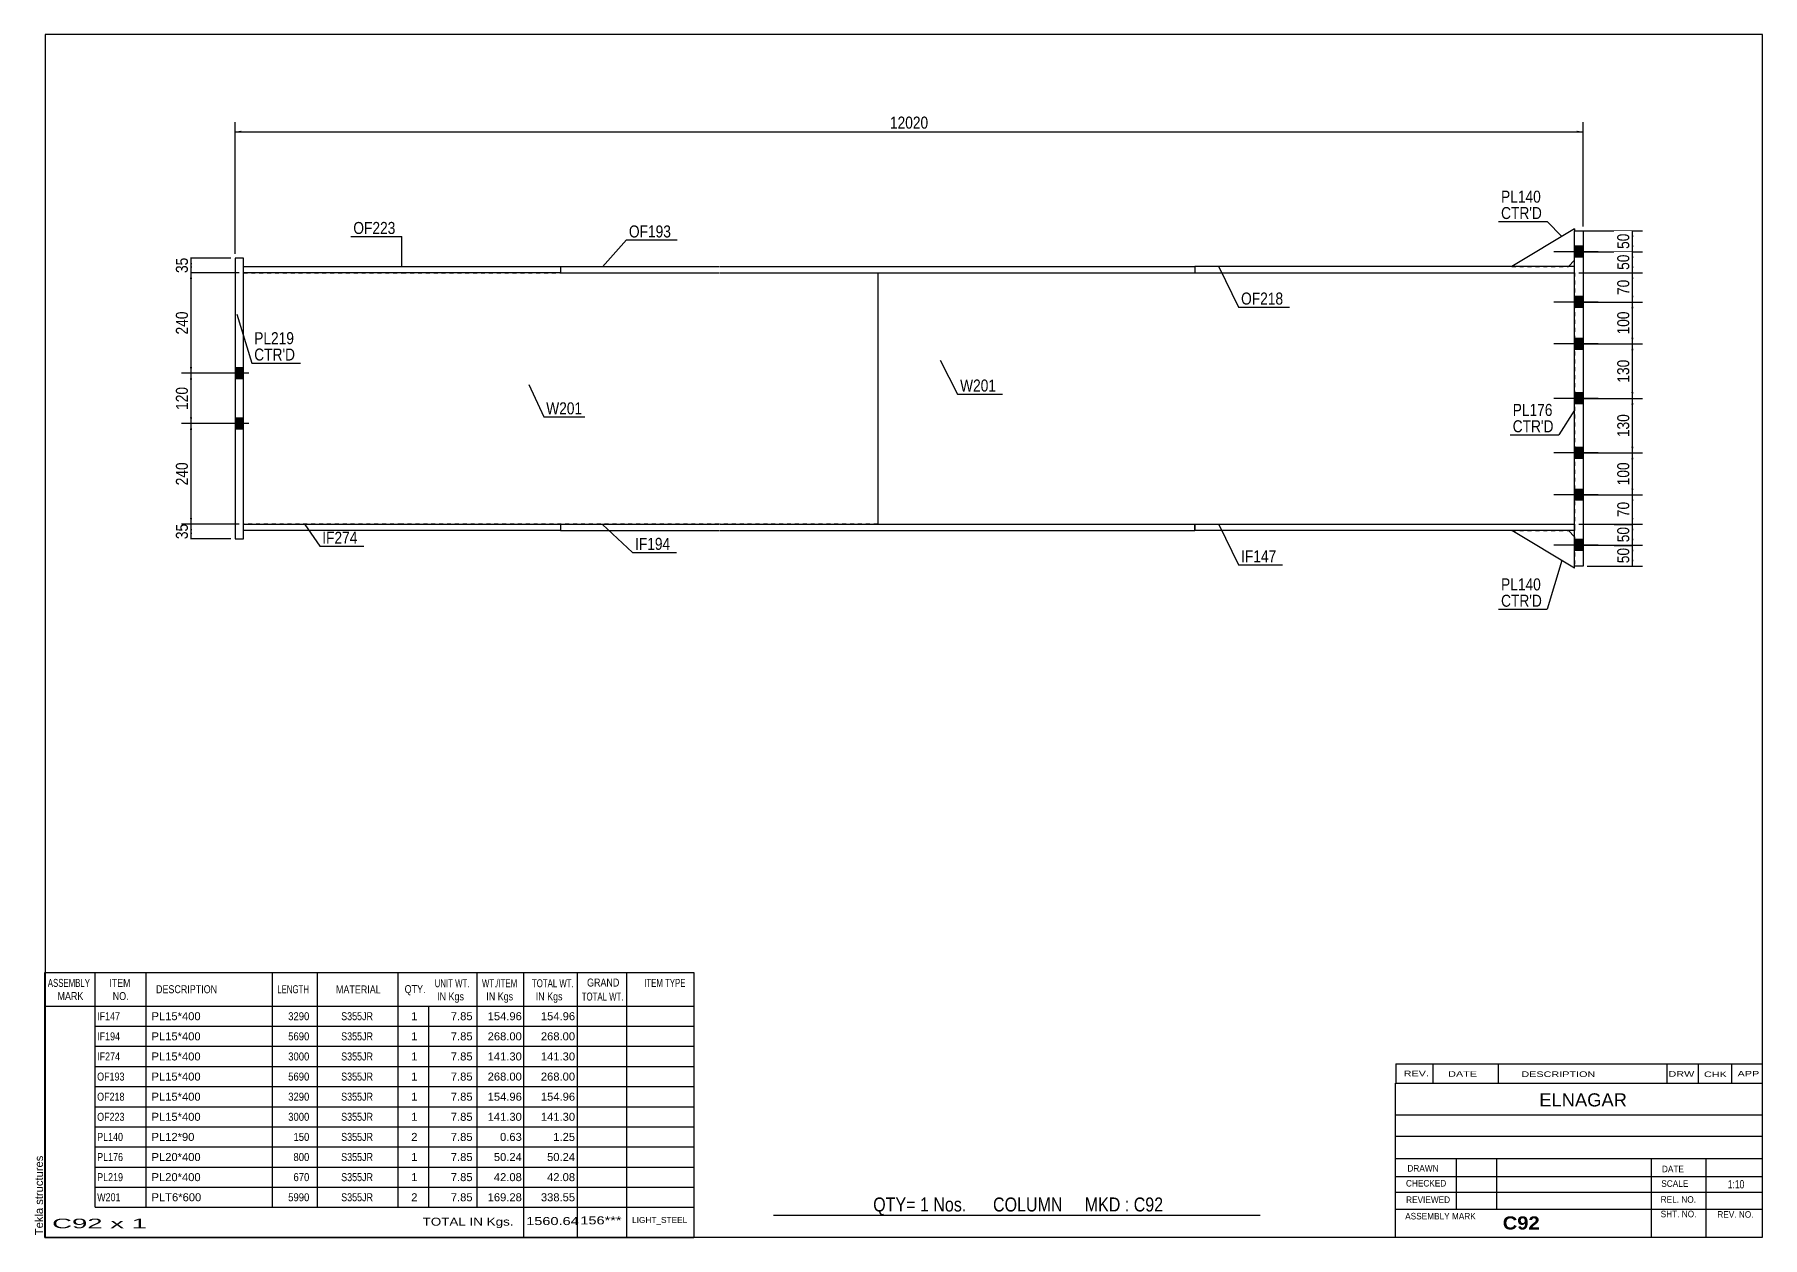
# Model space of a CAD drawing. Header units: millimetres. Extents: x -346 to 67, y -165 to 122.
import ezdxf

# ---------------------------------------------------------------- set-up
doc = ezdxf.new("R2010")
doc.units = ezdxf.units.MM
doc.linetypes.add('DXK_LINE_DOT1', pattern=[1.8814, 0.9407, -0.9407])
doc.styles.add('Arial', font='ARIAL.TTF', dxfattribs={"height": 0.2})
doc.styles.add('Arial Bold', font='ARIALBD.TTF', dxfattribs={"height": 0.2})
doc.styles.add('Arial Narrow', font='ARIALN.TTF', dxfattribs={"height": 0.2})

# ---------------------------------------------------------------- blocks, each defined once
blk = doc.blocks.new('Unknown-623360634-1210')
at = {"color": 5, "linetype": 'Continuous'}
for p, q in [((66.63, 121.82), (-343.37, 121.82)), ((-343.37, 121.82), (-343.37, -165.18)), ((66.63, -165.18), (66.63, 121.82)), ((-343.37, -165.18), (66.63, -165.18))]:
    blk.add_line(p, q, dxfattribs=at)
at = {"color": 174, "linetype": 'Continuous', "style": 'Arial'}
blk.add_text('Tekla structures', height=1.9102, rotation=90, dxfattribs=at).set_placement((-343.87, -164.68))
blk = doc.blocks.new('Bolt-623360634-1424 - 1363')
at = {"linetype": 'Continuous'}
for points in [[(-298, 42.3), (-298, 39.7), (-296, 39.7), (-296, 42.3)], [(-298, 42.3), (-298, 39.7), (-296, 39.7), (-296, 42.3)], [(-298, 30.3), (-298, 27.7), (-296, 27.7), (-296, 30.3)], [(-298, 30.3), (-298, 27.7), (-296, 27.7), (-296, 30.3)]]:
    blk.add_hatch(color=3, dxfattribs=at).paths.add_polyline_path(points)
at = {"color": 3, "linetype": 'Continuous'}
for p, q in [((-296, 42.3), (-298, 42.3)), ((-296, 42.3), (-298, 42.3)), ((-294.7, 41), (-298, 41)), ((-294.7, 41), (-298, 41)), ((-296, 39.7), (-298, 39.7)), ((-296, 39.7), (-298, 39.7)), ((-296, 30.3), (-298, 30.3)), ((-296, 30.3), (-298, 30.3)), ((-294.7, 29), (-298, 29)), ((-294.7, 29), (-298, 29)), ((-296, 27.7), (-298, 27.7)), ((-296, 27.7), (-298, 27.7))]:
    blk.add_line(p, q, dxfattribs=at)
blk = doc.blocks.new('Part-623360634-1624 - 1363')
at = {"color": 2, "linetype": 'Continuous'}
for p, q in [((-68.9, 3.5), (-68.9, 5)), ((-68.9, 5), (-31.1, 5)), ((-31, 5), (21.8, 5)), ((21.8, 5), (21.8, 3.5)), ((-31.1, 3.5), (-68.9, 3.5)), ((21.8, 3.5), (-31, 3.5))]:
    blk.add_line(p, q, dxfattribs=at)
blk = doc.blocks.new('Part-623360634-1417 - 1363')
at = {"color": 2, "linetype": 'Continuous'}
for p, q in [((-296, 68.5), (-298, 68.5)), ((-298, 68.5), (-298, 1.5)), ((-296, 1.5), (-296, 68.5)), ((-298, 1.5), (-296, 1.5))]:
    blk.add_line(p, q, dxfattribs=at)
blk = doc.blocks.new('Part-623360634-1422 - 1363')
at = {"color": 7, "linetype": 'DXK_LINE_DOT1'}
for p, q in [((-296, 65), (-258.2, 65)), ((-296, 5), (-296, 65)), ((-258.1, 65), (-182.5, 65)), ((-182.4, 65), (-144.6, 65)), ((-258.2, 5), (-296, 5)), ((-182.5, 5), (-258.1, 5)), ((-144.6, 5), (-182.4, 5))]:
    blk.add_line(p, q, dxfattribs=at)
at = {"color": 2, "linetype": 'Continuous'}
blk.add_line((-144.6, 65), (-144.6, 5), dxfattribs=at)
blk = doc.blocks.new('Part-623360634-1487 - 1363')
at = {"color": 2, "linetype": 'Continuous'}
for p, q in [((21.8, 75), (23.8, 75)), ((21.8, -5), (21.8, 75)), ((23.8, 75), (23.8, -5)), ((23.8, -5), (21.8, -5))]:
    blk.add_line(p, q, dxfattribs=at)
blk = doc.blocks.new('Bolt-623360634-1423 - 1363')
at = {"linetype": 'Continuous'}
for points in [[(21.8, 71.3), (21.8, 68.7), (23.8, 68.7), (23.8, 71.3)], [(21.8, 71.3), (21.8, 68.7), (23.8, 68.7), (23.8, 71.3)], [(21.8, 59.3), (21.8, 56.7), (23.8, 56.7), (23.8, 59.3)], [(21.8, 59.3), (21.8, 56.7), (23.8, 56.7), (23.8, 59.3)], [(21.8, 49.3), (21.8, 46.7), (23.8, 46.7), (23.8, 49.3)], [(21.8, 49.3), (21.8, 46.7), (23.8, 46.7), (23.8, 49.3)], [(21.8, 36.3), (21.8, 33.7), (23.8, 33.7), (23.8, 36.3)], [(21.8, 36.3), (21.8, 33.7), (23.8, 33.7), (23.8, 36.3)], [(21.8, 23.3), (21.8, 20.7), (23.8, 20.7), (23.8, 23.3)], [(21.8, 23.3), (21.8, 20.7), (23.8, 20.7), (23.8, 23.3)], [(21.8, 13.3), (21.8, 10.7), (23.8, 10.7), (23.8, 13.3)], [(21.8, 13.3), (21.8, 10.7), (23.8, 10.7), (23.8, 13.3)], [(21.8, 1.3), (21.8, -1.3), (23.8, -1.3), (23.8, 1.3)], [(21.8, 1.3), (21.8, -1.3), (23.8, -1.3), (23.8, 1.3)]]:
    blk.add_hatch(color=3, dxfattribs=at).paths.add_polyline_path(points)
at = {"color": 3, "linetype": 'Continuous'}
for p, q in [((23.8, 71.3), (21.8, 71.3)), ((23.8, 71.3), (21.8, 71.3)), ((27.39, 70), (16.8, 70)), ((27.39, 70), (16.8, 70)), ((23.8, 68.7), (21.8, 68.7)), ((23.8, 68.7), (21.8, 68.7)), ((27.39, 58), (16.8, 58)), ((27.39, 58), (16.8, 58)), ((23.8, 59.3), (21.8, 59.3)), ((23.8, 59.3), (21.8, 59.3)), ((23.8, 56.7), (21.8, 56.7)), ((23.8, 56.7), (21.8, 56.7)), ((27.39, 48), (16.8, 48)), ((27.39, 48), (16.8, 48)), ((23.8, 49.3), (21.8, 49.3)), ((23.8, 49.3), (21.8, 49.3)), ((23.8, 46.7), (21.8, 46.7)), ((23.8, 46.7), (21.8, 46.7)), ((27.39, 35), (16.8, 35)), ((27.39, 35), (16.8, 35)), ((23.8, 36.3), (21.8, 36.3)), ((23.8, 36.3), (21.8, 36.3)), ((23.8, 33.7), (21.8, 33.7)), ((23.8, 33.7), (21.8, 33.7)), ((27.39, 22), (16.8, 22)), ((27.39, 22), (16.8, 22)), ((23.8, 23.3), (21.8, 23.3)), ((23.8, 23.3), (21.8, 23.3)), ((23.8, 20.7), (21.8, 20.7)), ((23.8, 20.7), (21.8, 20.7)), ((23.8, 13.3), (21.8, 13.3)), ((23.8, 13.3), (21.8, 13.3)), ((27.39, 12), (16.8, 12)), ((27.39, 12), (16.8, 12)), ((23.8, 10.7), (21.8, 10.7)), ((23.8, 10.7), (21.8, 10.7)), ((23.8, 1.3), (21.8, 1.3)), ((23.8, 1.3), (21.8, 1.3)), ((27.39, 0), (16.8, 0)), ((27.39, 0), (16.8, 0)), ((23.8, -1.3), (21.8, -1.3)), ((23.8, -1.3), (21.8, -1.3))]:
    blk.add_line(p, q, dxfattribs=at)
blk = doc.blocks.new('Part-623360634-1453 - 1363')
at = {"color": 2, "linetype": 'Continuous'}
for p, q in [((21.8, -5.5), (6.8, 3.5)), ((20.3, 3.5), (21.8, 2)), ((21.8, -5.5), (21.8, -5))]:
    blk.add_line(p, q, dxfattribs=at)
at = {"color": 7, "linetype": 'DXK_LINE_DOT1'}
for p, q in [((6.8, 3.5), (20.3, 3.5)), ((21.8, 2), (21.8, -5))]:
    blk.add_line(p, q, dxfattribs=at)
blk = doc.blocks.new('Part-623360634-1458 - 1363')
at = {"color": 2, "linetype": 'Continuous'}
for p, q in [((21.8, 75.5), (6.8, 66.5)), ((21.8, 75.5), (21.8, 75)), ((20.3, 66.5), (21.8, 68))]:
    blk.add_line(p, q, dxfattribs=at)
at = {"color": 7, "linetype": 'DXK_LINE_DOT1'}
for p, q in [((21.8, 68), (21.8, 75)), ((6.8, 66.5), (20.3, 66.5))]:
    blk.add_line(p, q, dxfattribs=at)
blk = doc.blocks.new('Part-623360634-1509 - 1363')
at = {"color": 2, "linetype": 'Continuous'}
for p, q in [((-220.3, 5), (-220.3, 3.5)), ((-220.3, 5), (-182.5, 5)), ((-182.4, 5), (-106.8, 5)), ((-106.7, 5), (-68.9, 5)), ((-68.9, 5), (-68.9, 3.5)), ((-220.3, 3.5), (-182.5, 3.5)), ((-182.4, 3.5), (-106.8, 3.5)), ((-106.7, 3.5), (-68.9, 3.5))]:
    blk.add_line(p, q, dxfattribs=at)
blk = doc.blocks.new('Part-623360634-1531 - 1363')
at = {"color": 2, "linetype": 'Continuous'}
for p, q in [((-220.3, 66.5), (-220.3, 65)), ((-220.3, 66.5), (-182.5, 66.5)), ((-182.4, 66.5), (-106.8, 66.5)), ((-106.7, 66.5), (-68.9, 66.5)), ((-68.9, 66.5), (-68.9, 65)), ((-220.3, 65), (-182.5, 65)), ((-182.4, 65), (-106.8, 65)), ((-106.7, 65), (-68.9, 65))]:
    blk.add_line(p, q, dxfattribs=at)
blk = doc.blocks.new('Part-623360634-1553 - 1363')
at = {"color": 2, "linetype": 'Continuous'}
for p, q in [((-296, 65), (-296, 66.5)), ((-296, 66.5), (-258.2, 66.5)), ((-258.1, 66.5), (-220.3, 66.5)), ((-220.3, 66.5), (-220.3, 65)), ((-258.2, 65), (-296, 65)), ((-220.3, 65), (-258.1, 65))]:
    blk.add_line(p, q, dxfattribs=at)
blk = doc.blocks.new('Part-623360634-1575 - 1363')
at = {"color": 2, "linetype": 'Continuous'}
for p, q in [((-68.9, 66.5), (-68.9, 65)), ((-31.1, 66.5), (-68.9, 66.5)), ((21.8, 66.5), (-31, 66.5)), ((21.8, 65), (21.8, 66.5)), ((-68.9, 65), (-31.1, 65)), ((-31, 65), (21.8, 65))]:
    blk.add_line(p, q, dxfattribs=at)
blk = doc.blocks.new('Part-623360634-1580 - 1363')
at = {"color": 2, "linetype": 'Continuous'}
blk.add_line((-144.6, 65), (-144.6, 5), dxfattribs=at)
at = {"color": 7, "linetype": 'DXK_LINE_DOT1'}
for p, q in [((-144.6, 65), (-106.8, 65)), ((-106.7, 65), (-31.1, 65)), ((-31, 65), (21.8, 65)), ((21.8, 65), (21.8, 5)), ((-144.6, 5), (-106.8, 5)), ((-106.7, 5), (-31.1, 5)), ((-31, 5), (21.8, 5))]:
    blk.add_line(p, q, dxfattribs=at)
blk = doc.blocks.new('Part-623360634-1602 - 1363')
at = {"color": 2, "linetype": 'Continuous'}
for p, q in [((-296, 3.5), (-296, 5)), ((-296, 5), (-258.2, 5)), ((-258.1, 5), (-220.3, 5)), ((-220.3, 5), (-220.3, 3.5)), ((-258.2, 3.5), (-296, 3.5)), ((-220.3, 3.5), (-258.1, 3.5))]:
    blk.add_line(p, q, dxfattribs=at)
blk = doc.blocks.new('StraightDimension-623360634-1843 - 1363')
at = {"linetype": 'Continuous'}
for points in [[(-308.78, 63.5), (-308.53, 65), (-308.28, 63.5)], [(-308.28, 42.5), (-308.53, 41), (-308.78, 42.5)]]:
    blk.add_hatch(color=7, dxfattribs=at).paths.add_polyline_path(points)
at = {"color": 7, "linetype": 'Continuous'}
for p, q in [((-297, 65), (-310.78, 65)), ((-308.53, 41), (-308.53, 65)), ((-297, 41), (-310.78, 41))]:
    blk.add_line(p, q, dxfattribs=at)
at = {"color": 0}
blk.add_wipeout([(-308.68, 56.34), (-312.88, 56.34), (-312.88, 49.66), (-308.68, 49.66)], dxfattribs=at)
at = {"color": 3, "style": 'Arial Narrow'}
blk.add_text('240', height=2.863, rotation=90.0002, dxfattribs=at).set_placement((-309.28, 50.26))
blk = doc.blocks.new('StraightDimension-623360634-1860 - 1363')
at = {"linetype": 'Continuous'}
for points in [[(-308.78, 39.5), (-308.53, 41), (-308.28, 39.5)], [(-308.28, 30.5), (-308.53, 29), (-308.78, 30.5)]]:
    blk.add_hatch(color=7, dxfattribs=at).paths.add_polyline_path(points)
at = {"color": 7, "linetype": 'Continuous'}
for p, q in [((-297, 41), (-310.78, 41)), ((-308.53, 29), (-308.53, 41)), ((-297, 29), (-310.78, 29))]:
    blk.add_line(p, q, dxfattribs=at)
at = {"color": 0}
blk.add_wipeout([(-308.68, 38.34), (-312.88, 38.34), (-312.88, 31.66), (-308.68, 31.66)], dxfattribs=at)
at = {"color": 3, "style": 'Arial Narrow'}
blk.add_text('120', height=2.863, rotation=90.0002, dxfattribs=at).set_placement((-309.28, 32.26))
blk = doc.blocks.new('StraightDimension-623360634-1699 - 1363')
at = {"linetype": 'Continuous'}
for points in [[(35.33, 73.5), (35.58, 75), (35.83, 73.5)], [(35.83, 71.5), (35.58, 70), (35.33, 71.5)]]:
    blk.add_hatch(color=7, dxfattribs=at).paths.add_polyline_path(points)
at = {"color": 7, "linetype": 'Continuous'}
for p, q in [((23.8, 75), (37.98, 75)), ((35.58, 70), (35.58, 75)), ((22.8, 70), (37.98, 70))]:
    blk.add_line(p, q, dxfattribs=at)
at = {"color": 0}
blk.add_wipeout([(35.43, 74.93), (31.23, 74.93), (31.23, 70.07), (35.43, 70.07)], dxfattribs=at)
at = {"color": 3, "style": 'Arial Narrow'}
blk.add_text('50', height=2.863, rotation=90.0002, dxfattribs=at).set_placement((34.83, 70.67))
blk = doc.blocks.new('StraightDimension-623360634-1750 - 1363')
at = {"linetype": 'Continuous'}
for points in [[(35.33, 46.5), (35.58, 48), (35.83, 46.5)], [(35.83, 36.5), (35.58, 35), (35.33, 36.5)]]:
    blk.add_hatch(color=7, dxfattribs=at).paths.add_polyline_path(points)
at = {"color": 7, "linetype": 'Continuous'}
for p, q in [((22.8, 48), (37.98, 48)), ((35.58, 35), (35.58, 48)), ((22.8, 35), (37.98, 35))]:
    blk.add_line(p, q, dxfattribs=at)
at = {"color": 0}
blk.add_wipeout([(35.43, 44.84), (31.23, 44.84), (31.23, 38.16), (35.43, 38.16)], dxfattribs=at)
at = {"color": 3, "style": 'Arial Narrow'}
blk.add_text('130', height=2.863, rotation=90.0002, dxfattribs=at).set_placement((34.83, 38.76))
blk = doc.blocks.new('StraightDimension-623360634-1741 - 1363')
at = {"linetype": 'Continuous'}
for points in [[(35.33, 56.5), (35.58, 58), (35.83, 56.5)], [(35.83, 49.5), (35.58, 48), (35.33, 49.5)]]:
    blk.add_hatch(color=7, dxfattribs=at).paths.add_polyline_path(points)
at = {"color": 7, "linetype": 'Continuous'}
for p, q in [((22.8, 58), (37.98, 58)), ((35.58, 48), (35.58, 58)), ((22.8, 48), (37.98, 48))]:
    blk.add_line(p, q, dxfattribs=at)
at = {"color": 0}
blk.add_wipeout([(35.43, 56.34), (31.23, 56.34), (31.23, 49.66), (35.43, 49.66)], dxfattribs=at)
at = {"color": 3, "style": 'Arial Narrow'}
blk.add_text('100', height=2.863, rotation=90.0002, dxfattribs=at).set_placement((34.83, 50.26))
blk = doc.blocks.new('StraightDimension-623360634-1816 - 1363')
at = {"linetype": 'Continuous'}
for points in [[(35.33, -1.5), (35.58, 0), (35.83, -1.5)], [(35.83, -3.5), (35.58, -5), (35.33, -3.5)]]:
    blk.add_hatch(color=7, dxfattribs=at).paths.add_polyline_path(points)
at = {"color": 7, "linetype": 'Continuous'}
for p, q in [((22.8, 0), (37.98, 0)), ((35.58, -5), (35.58, 0)), ((24.8, -5), (37.98, -5))]:
    blk.add_line(p, q, dxfattribs=at)
at = {"color": 0}
blk.add_wipeout([(35.43, -0.07), (31.23, -0.07), (31.23, -4.93), (35.43, -4.93)], dxfattribs=at)
at = {"color": 3, "style": 'Arial Narrow'}
blk.add_text('50', height=2.863, rotation=90.0002, dxfattribs=at).set_placement((34.83, -4.33))
blk = doc.blocks.new('StraightDimension-623360634-1899 - 1363')
at = {"linetype": 'Continuous'}
for points in [[(-308.78, 3.5), (-308.53, 5), (-308.28, 3.5)], [(-308.28, 3), (-308.53, 1.5), (-308.78, 3)]]:
    blk.add_hatch(color=7, dxfattribs=at).paths.add_polyline_path(points)
at = {"color": 7, "linetype": 'Continuous'}
for p, q in [((-297, 5), (-310.78, 5)), ((-308.53, 1.5), (-308.53, 5)), ((-299, 1.5), (-310.78, 1.5))]:
    blk.add_line(p, q, dxfattribs=at)
at = {"color": 0}
blk.add_wipeout([(-308.68, 5.68), (-312.88, 5.68), (-312.88, 0.82), (-308.68, 0.82)], dxfattribs=at)
at = {"color": 3, "style": 'Arial Narrow'}
blk.add_text('35', height=2.863, rotation=90.0002, dxfattribs=at).set_placement((-309.28, 1.42))
blk = doc.blocks.new('StraightDimension-623360634-1801 - 1363')
at = {"linetype": 'Continuous'}
for points in [[(35.33, 3.5), (35.58, 5), (35.83, 3.5)], [(35.83, 1.5), (35.58, 0), (35.33, 1.5)]]:
    blk.add_hatch(color=7, dxfattribs=at).paths.add_polyline_path(points)
at = {"color": 7, "linetype": 'Continuous'}
for p, q in [((22.8, 5), (37.98, 5)), ((35.58, 0), (35.58, 5)), ((22.8, 0), (37.98, 0))]:
    blk.add_line(p, q, dxfattribs=at)
at = {"color": 0}
blk.add_wipeout([(35.43, 4.93), (31.23, 4.93), (31.23, 0.07), (35.43, 0.07)], dxfattribs=at)
at = {"color": 3, "style": 'Arial Narrow'}
blk.add_text('50', height=2.863, rotation=90.0002, dxfattribs=at).set_placement((34.83, 0.67))
blk = doc.blocks.new('StraightDimension-623360634-1769 - 1363')
at = {"linetype": 'Continuous'}
for points in [[(35.33, 33.5), (35.58, 35), (35.83, 33.5)], [(35.83, 23.5), (35.58, 22), (35.33, 23.5)]]:
    blk.add_hatch(color=7, dxfattribs=at).paths.add_polyline_path(points)
at = {"color": 7, "linetype": 'Continuous'}
for p, q in [((22.8, 35), (37.98, 35)), ((35.58, 22), (35.58, 35)), ((22.8, 22), (37.98, 22))]:
    blk.add_line(p, q, dxfattribs=at)
at = {"color": 0}
blk.add_wipeout([(35.43, 31.84), (31.23, 31.84), (31.23, 25.16), (35.43, 25.16)], dxfattribs=at)
at = {"color": 3, "style": 'Arial Narrow'}
blk.add_text('130', height=2.863, rotation=90.0002, dxfattribs=at).set_placement((34.83, 25.76))
blk = doc.blocks.new('StraightDimension-623360634-1687 - 1363')
at = {"linetype": 'Continuous'}
for points in [[(-296.5, 98.38), (-298, 98.63), (-296.5, 98.88)], [(22.3, 98.88), (23.8, 98.63), (22.3, 98.38)]]:
    blk.add_hatch(color=7, dxfattribs=at).paths.add_polyline_path(points)
at = {"color": 7, "linetype": 'Continuous'}
for p, q in [((-298, 69.5), (-298, 100.88)), ((23.8, 76), (23.8, 100.88)), ((-298, 98.63), (23.8, 98.63))]:
    blk.add_line(p, q, dxfattribs=at)
at = {"color": 0}
blk.add_wipeout([(-131.93, 98.78), (-131.93, 102.98), (-142.27, 102.98), (-142.27, 98.78)], dxfattribs=at)
at = {"color": 3, "style": 'Arial Narrow'}
blk.add_text('12020', height=2.863, dxfattribs=at).set_placement((-141.67, 99.38))
blk = doc.blocks.new('StraightDimension-623360634-1717 - 1363')
at = {"linetype": 'Continuous'}
for points in [[(35.33, 68.5), (35.58, 70), (35.83, 68.5)], [(35.83, 66.5), (35.58, 65), (35.33, 66.5)]]:
    blk.add_hatch(color=7, dxfattribs=at).paths.add_polyline_path(points)
at = {"color": 7, "linetype": 'Continuous'}
for p, q in [((22.8, 70), (37.98, 70)), ((35.58, 65), (35.58, 70)), ((22.8, 65), (37.98, 65))]:
    blk.add_line(p, q, dxfattribs=at)
at = {"color": 0}
blk.add_wipeout([(35.43, 69.93), (31.23, 69.93), (31.23, 65.07), (35.43, 65.07)], dxfattribs=at)
at = {"color": 3, "style": 'Arial Narrow'}
blk.add_text('50', height=2.863, rotation=90.0002, dxfattribs=at).set_placement((34.83, 65.67))
blk = doc.blocks.new('StraightDimension-623360634-1733 - 1363')
at = {"linetype": 'Continuous'}
for points in [[(35.33, 63.5), (35.58, 65), (35.83, 63.5)], [(35.83, 59.5), (35.58, 58), (35.33, 59.5)]]:
    blk.add_hatch(color=7, dxfattribs=at).paths.add_polyline_path(points)
at = {"color": 7, "linetype": 'Continuous'}
for p, q in [((22.8, 65), (37.98, 65)), ((35.58, 58), (35.58, 65)), ((22.8, 58), (37.98, 58))]:
    blk.add_line(p, q, dxfattribs=at)
at = {"color": 0}
blk.add_wipeout([(35.43, 63.93), (31.23, 63.93), (31.23, 59.07), (35.43, 59.07)], dxfattribs=at)
at = {"color": 3, "style": 'Arial Narrow'}
blk.add_text('70', height=2.863, rotation=90.0002, dxfattribs=at).set_placement((34.83, 59.67))
blk = doc.blocks.new('StraightDimension-623360634-1786 - 1363')
at = {"linetype": 'Continuous'}
for points in [[(35.33, 20.5), (35.58, 22), (35.83, 20.5)], [(35.83, 13.5), (35.58, 12), (35.33, 13.5)]]:
    blk.add_hatch(color=7, dxfattribs=at).paths.add_polyline_path(points)
at = {"color": 7, "linetype": 'Continuous'}
for p, q in [((22.8, 22), (37.98, 22)), ((35.58, 12), (35.58, 22)), ((22.8, 12), (37.98, 12))]:
    blk.add_line(p, q, dxfattribs=at)
at = {"color": 0}
blk.add_wipeout([(35.43, 20.34), (31.23, 20.34), (31.23, 13.66), (35.43, 13.66)], dxfattribs=at)
at = {"color": 3, "style": 'Arial Narrow'}
blk.add_text('100', height=2.863, rotation=90.0002, dxfattribs=at).set_placement((34.83, 14.26))
blk = doc.blocks.new('StraightDimension-623360634-1795 - 1363')
at = {"linetype": 'Continuous'}
for points in [[(35.33, 10.5), (35.58, 12), (35.83, 10.5)], [(35.83, 6.5), (35.58, 5), (35.33, 6.5)]]:
    blk.add_hatch(color=7, dxfattribs=at).paths.add_polyline_path(points)
at = {"color": 7, "linetype": 'Continuous'}
for p, q in [((22.8, 12), (37.98, 12)), ((35.58, 5), (35.58, 12)), ((22.8, 5), (37.98, 5))]:
    blk.add_line(p, q, dxfattribs=at)
at = {"color": 0}
blk.add_wipeout([(35.43, 10.93), (31.23, 10.93), (31.23, 6.07), (35.43, 6.07)], dxfattribs=at)
at = {"color": 3, "style": 'Arial Narrow'}
blk.add_text('70', height=2.863, rotation=90.0002, dxfattribs=at).set_placement((34.83, 6.67))
blk = doc.blocks.new('StraightDimension-623360634-1834 - 1363')
at = {"linetype": 'Continuous'}
for points in [[(-308.78, 67), (-308.53, 68.5), (-308.28, 67)], [(-308.28, 66.5), (-308.53, 65), (-308.78, 66.5)]]:
    blk.add_hatch(color=7, dxfattribs=at).paths.add_polyline_path(points)
at = {"color": 7, "linetype": 'Continuous'}
for p, q in [((-299, 68.5), (-310.78, 68.5)), ((-308.53, 65), (-308.53, 68.5)), ((-297, 65), (-310.78, 65))]:
    blk.add_line(p, q, dxfattribs=at)
at = {"color": 0}
blk.add_wipeout([(-308.68, 69.18), (-312.88, 69.18), (-312.88, 64.32), (-308.68, 64.32)], dxfattribs=at)
at = {"color": 3, "style": 'Arial Narrow'}
blk.add_text('35', height=2.863, rotation=90.0002, dxfattribs=at).set_placement((-309.28, 64.92))
blk = doc.blocks.new('StraightDimension-623360634-1884 - 1363')
at = {"linetype": 'Continuous'}
for points in [[(-308.78, 27.5), (-308.53, 29), (-308.28, 27.5)], [(-308.28, 6.5), (-308.53, 5), (-308.78, 6.5)]]:
    blk.add_hatch(color=7, dxfattribs=at).paths.add_polyline_path(points)
at = {"color": 7, "linetype": 'Continuous'}
for p, q in [((-297, 29), (-310.78, 29)), ((-308.53, 5), (-308.53, 29)), ((-297, 5), (-310.78, 5))]:
    blk.add_line(p, q, dxfattribs=at)
at = {"color": 0}
blk.add_wipeout([(-308.68, 20.34), (-312.88, 20.34), (-312.88, 13.66), (-308.68, 13.66)], dxfattribs=at)
at = {"color": 3, "style": 'Arial Narrow'}
blk.add_text('240', height=2.863, rotation=90.0002, dxfattribs=at).set_placement((-309.28, 14.26))
blk = doc.blocks.new('CBS_REVISION-623360634-2891')
at = {"color": 7, "linetype": 'Continuous'}
for p, q in [((-20.88, -123.8), (66.62, -123.8)), ((-20.88, -123.8), (-20.88, -128.43)), ((-12.08, -123.8), (-12.08, -128.43)), ((3.51, -123.8), (3.51, -128.37)), ((43.77, -123.8), (43.77, -128.43)), ((51.31, -123.8), (51.31, -128.43)), ((59.26, -123.8), (59.26, -128.43)), ((-20.88, -128.43), (66.62, -128.43))]:
    blk.add_line(p, q, dxfattribs=at)
at = {"color": 7, "style": 'Arial Narrow', "width": 1.7}
for s, height, p in [('REV.', 1.326, (-19.02, -126.75)), ('DATE', 1.326, (-8.4, -126.87)), ('DESCRIPTION', 1.3257, (9.08, -126.92)), ('DRW', 1.326, (44.2, -126.86)), ('CHK', 1.326, (52.68, -126.95)), ('APP', 1.326, (60.69, -126.8))]:
    blk.add_text(s, height=height, dxfattribs=at).set_placement(p)
blk = doc.blocks.new('CBS_BOM-623360634-2888')
at = {"color": 7, "linetype": 'Continuous'}
for p, q in [((-343.4, -110.01), (-343.4, -102.01)), ((-343.4, -102.01), (-188.48, -102.01)), ((-331.4, -110.01), (-331.4, -102.01)), ((-319.21, -110.01), (-319.21, -102.01)), ((-289.05, -110.01), (-289.05, -102.01)), ((-278.37, -110.01), (-278.37, -102.01)), ((-259.05, -110.01), (-259.05, -102.01)), ((-240.25, -110.01), (-240.25, -102.01)), ((-229.04, -110.01), (-229.04, -102.01)), ((-216.25, -110.01), (-216.25, -102.01)), ((-204.5, -110.01), (-204.5, -102.01)), ((-188.48, -102.02), (-188.48, -110)), ((-343.4, -110.01), (-188.48, -110.01)), ((-343.4, -114.81), (-343.4, -110.01)), ((-331.4, -114.81), (-331.4, -110.01)), ((-319.21, -114.81), (-319.21, -110.01)), ((-289.05, -114.81), (-289.05, -110.01)), ((-278.37, -114.81), (-278.37, -110.01)), ((-259.05, -114.81), (-259.05, -110.01)), ((-251.79, -114.81), (-251.79, -110.01)), ((-240.25, -114.81), (-240.25, -110.01)), ((-229.04, -114.81), (-229.04, -110.01)), ((-216.25, -114.81), (-216.25, -110.01)), ((-204.48, -114.81), (-204.48, -110.01)), ((-188.48, -110.02), (-188.48, -114.81)), ((-343.4, -119.61), (-343.4, -114.81)), ((-331.4, -114.81), (-188.48, -114.81)), ((-331.4, -119.61), (-331.4, -114.81)), ((-319.21, -119.61), (-319.21, -114.81)), ((-289.05, -119.61), (-289.05, -114.81)), ((-278.37, -119.61), (-278.37, -114.81)), ((-259.05, -119.61), (-259.05, -114.81)), ((-251.79, -119.61), (-251.79, -114.81)), ((-240.25, -119.61), (-240.25, -114.81)), ((-229.04, -119.61), (-229.04, -114.81)), ((-216.25, -119.61), (-216.25, -114.81)), ((-204.48, -119.61), (-204.48, -114.81)), ((-188.48, -114.82), (-188.48, -119.61)), ((-343.4, -124.41), (-343.4, -119.61)), ((-331.4, -119.61), (-188.48, -119.61)), ((-331.4, -124.41), (-331.4, -119.61)), ((-319.21, -124.41), (-319.21, -119.61)), ((-289.05, -124.41), (-289.05, -119.61)), ((-278.37, -124.41), (-278.37, -119.61)), ((-259.05, -124.41), (-259.05, -119.61)), ((-251.79, -124.41), (-251.79, -119.61)), ((-240.25, -124.41), (-240.25, -119.61)), ((-229.04, -124.41), (-229.04, -119.61)), ((-216.25, -124.41), (-216.25, -119.61)), ((-204.48, -124.41), (-204.48, -119.61)), ((-188.48, -119.62), (-188.48, -124.41)), ((-343.4, -129.21), (-343.4, -124.41)), ((-331.4, -124.41), (-188.48, -124.41)), ((-331.4, -129.21), (-331.4, -124.41)), ((-319.21, -129.21), (-319.21, -124.41)), ((-289.05, -129.21), (-289.05, -124.41)), ((-278.37, -129.21), (-278.37, -124.41)), ((-259.05, -129.21), (-259.05, -124.41)), ((-251.79, -129.21), (-251.79, -124.41)), ((-240.25, -129.21), (-240.25, -124.41)), ((-229.04, -129.21), (-229.04, -124.41)), ((-216.25, -129.21), (-216.25, -124.41)), ((-204.48, -129.21), (-204.48, -124.41)), ((-188.48, -124.42), (-188.48, -129.21)), ((-343.4, -134.01), (-343.4, -129.21)), ((-331.4, -129.21), (-188.48, -129.21)), ((-331.4, -134.01), (-331.4, -129.21)), ((-319.21, -134.01), (-319.21, -129.21)), ((-289.05, -134.01), (-289.05, -129.21)), ((-278.37, -134.01), (-278.37, -129.21)), ((-259.05, -134.01), (-259.05, -129.21)), ((-251.79, -134.01), (-251.79, -129.21)), ((-240.25, -134.01), (-240.25, -129.21)), ((-229.04, -134.01), (-229.04, -129.21)), ((-216.25, -134.01), (-216.25, -129.21)), ((-204.48, -134.01), (-204.48, -129.21)), ((-188.48, -129.22), (-188.48, -134.01)), ((-343.4, -138.81), (-343.4, -134.01)), ((-331.4, -134.01), (-188.48, -134.01)), ((-331.4, -138.81), (-331.4, -134.01)), ((-319.21, -138.81), (-319.21, -134.01)), ((-289.05, -138.81), (-289.05, -134.01)), ((-278.37, -138.81), (-278.37, -134.01)), ((-259.05, -138.81), (-259.05, -134.01)), ((-251.79, -138.81), (-251.79, -134.01)), ((-240.25, -138.81), (-240.25, -134.01)), ((-229.04, -138.81), (-229.04, -134.01)), ((-216.25, -138.81), (-216.25, -134.01)), ((-204.48, -138.81), (-204.48, -134.01)), ((-188.48, -134.02), (-188.48, -138.81)), ((-343.4, -143.61), (-343.4, -138.81)), ((-331.4, -138.81), (-188.48, -138.81)), ((-331.4, -143.61), (-331.4, -138.81)), ((-319.21, -143.61), (-319.21, -138.81)), ((-289.05, -143.61), (-289.05, -138.81)), ((-278.37, -143.61), (-278.37, -138.81)), ((-259.05, -143.61), (-259.05, -138.81)), ((-251.79, -143.61), (-251.79, -138.81)), ((-240.25, -143.61), (-240.25, -138.81)), ((-229.04, -143.61), (-229.04, -138.81)), ((-216.25, -143.61), (-216.25, -138.81)), ((-204.48, -143.61), (-204.48, -138.81)), ((-188.48, -138.82), (-188.48, -143.61)), ((-343.4, -148.41), (-343.4, -143.61)), ((-331.4, -143.61), (-188.48, -143.61)), ((-331.4, -148.41), (-331.4, -143.61)), ((-319.21, -148.41), (-319.21, -143.61)), ((-289.05, -148.41), (-289.05, -143.61)), ((-278.37, -148.41), (-278.37, -143.61)), ((-259.05, -148.41), (-259.05, -143.61)), ((-251.79, -148.41), (-251.79, -143.61)), ((-240.25, -148.41), (-240.25, -143.61)), ((-229.04, -148.41), (-229.04, -143.61)), ((-216.25, -148.41), (-216.25, -143.61)), ((-204.48, -148.41), (-204.48, -143.61)), ((-188.48, -143.62), (-188.48, -148.41)), ((-343.4, -153.21), (-343.4, -148.41)), ((-331.4, -148.41), (-188.48, -148.41)), ((-331.4, -153.21), (-331.4, -148.41)), ((-319.21, -153.21), (-319.21, -148.41)), ((-289.05, -153.21), (-289.05, -148.41)), ((-278.37, -153.21), (-278.37, -148.41)), ((-259.05, -153.21), (-259.05, -148.41)), ((-251.79, -153.21), (-251.79, -148.41)), ((-240.25, -153.21), (-240.25, -148.41)), ((-229.04, -153.21), (-229.04, -148.41)), ((-216.25, -153.21), (-216.25, -148.41)), ((-204.48, -153.21), (-204.48, -148.41)), ((-188.48, -148.42), (-188.48, -153.21)), ((-343.4, -158.01), (-343.4, -153.21)), ((-331.4, -153.21), (-188.48, -153.21)), ((-331.4, -158.01), (-331.4, -153.21)), ((-319.21, -158.01), (-319.21, -153.21)), ((-289.05, -158.01), (-289.05, -153.21)), ((-278.37, -158.01), (-278.37, -153.21)), ((-259.05, -158.01), (-259.05, -153.21)), ((-251.79, -158.01), (-251.79, -153.21)), ((-240.25, -158.01), (-240.25, -153.21)), ((-229.04, -158.01), (-229.04, -153.21)), ((-216.25, -158.01), (-216.25, -153.21)), ((-204.48, -158.01), (-204.48, -153.21)), ((-188.48, -153.22), (-188.48, -158.01)), ((-343.4, -165.21), (-343.4, -158.03)), ((-331.4, -158.01), (-188.48, -158.01)), ((-229.04, -165.21), (-229.04, -158.03)), ((-216.25, -165.21), (-216.25, -158.03)), ((-204.45, -165.21), (-204.45, -158.03)), ((-188.48, -158.01), (-188.48, -165.21)), ((-343.4, -165.21), (-188.48, -165.21))]:
    blk.add_line(p, q, dxfattribs=at)
at = {"color": 3, "linetype": 'Continuous', "style": 'Arial'}
for s, height, width, p in [('ASSEMBLY', 1.91, 0.7, (-342.72, -105.43)), ('MARK', 1.91, 0.8, (-340.4, -108.57)), ('ITEM', 1.91, 0.8, (-328.07, -105.43)), ('NO.', 1.91, 0.8, (-327.22, -108.57)), ('DESCRIPTION', 1.9102, 0.8, (-316.89, -106.94)), ('LENGTH', 1.91, 0.7, (-287.94, -106.94)), ('MATERIAL', 1.91, 0.8, (-273.92, -106.99)), ('QTY.', 1.91, 0.8, (-257.53, -106.91)), ('UNIT WT.', 1.91, 0.7, (-250.36, -105.51)), ('IN Kgs', 1.91, 0.8, (-249.78, -108.65)), ('WT./ITEM', 1.91, 0.7, (-239.07, -105.51)), ('IN Kgs', 1.91, 0.8, (-238.03, -108.65)), ('TOTAL WT.', 1.91, 0.7, (-227.13, -105.51)), ('IN Kgs', 1.91, 0.8, (-226.24, -108.65)), ('TOTAL WT.', 1.91, 0.7, (-215.24, -108.69)), ('GRAND', 1.91, 0.8, (-213.98, -105.35)), ('ITEM TYPE', 1.91, 0.7, (-200.34, -105.43))]:
    blk.add_text(s, height=height, dxfattribs=dict(at, width=width)).set_placement(p)
at = {"color": 7, "linetype": 'Continuous', "style": 'Arial'}
for s, width, p in [('IF147', 0.8, (-330.94, -113.38)), ('3290', 0.85, (-285.33, -113.38)), ('S355JR', 0.8, (-272.68, -113.38)), ('IF194', 0.8, (-330.94, -118.18)), ('5690', 0.85, (-285.33, -118.18)), ('S355JR', 0.8, (-272.68, -118.18)), ('IF274', 0.8, (-330.94, -122.98)), ('3000', 0.85, (-285.33, -122.98)), ('S355JR', 0.8, (-272.68, -122.98)), ('OF193', 0.8, (-330.94, -127.78)), ('5690', 0.85, (-285.33, -127.78)), ('S355JR', 0.8, (-272.68, -127.78)), ('OF218', 0.8, (-330.94, -132.58)), ('3290', 0.85, (-285.33, -132.58)), ('S355JR', 0.8, (-272.68, -132.58)), ('OF223', 0.8, (-330.94, -137.38)), ('3000', 0.85, (-285.33, -137.38)), ('S355JR', 0.8, (-272.68, -137.38)), ('PL140', 0.8, (-330.94, -142.18)), ('150', 0.85, (-284.07, -142.18)), ('S355JR', 0.8, (-272.68, -142.18)), ('PL176', 0.8, (-330.94, -146.98)), ('800', 0.85, (-284.07, -146.98)), ('S355JR', 0.8, (-272.68, -146.98)), ('PL219', 0.8, (-330.94, -151.78)), ('670', 0.85, (-284.07, -151.78)), ('S355JR', 0.8, (-272.68, -151.78)), ('W201', 0.8, (-330.94, -156.58)), ('5990', 0.85, (-285.33, -156.58)), ('S355JR', 0.8, (-272.68, -156.58))]:
    blk.add_text(s, height=1.91, dxfattribs=dict(at, width=width)).set_placement(p)
for s, p in [('PL15*400', (-317.96, -113.38)), ('1', (-255.96, -113.38)), ('7.85', (-246.5, -113.38)), ('154.96', (-237.71, -113.38)), ('154.96', (-225, -113.38)), ('PL15*400', (-317.96, -118.18)), ('1', (-255.96, -118.18)), ('7.85', (-246.5, -118.18)), ('268.00', (-237.71, -118.18)), ('268.00', (-225, -118.18)), ('PL15*400', (-317.96, -122.98)), ('1', (-255.96, -122.98)), ('7.85', (-246.5, -122.98)), ('141.30', (-237.71, -122.98)), ('141.30', (-225, -122.98)), ('PL15*400', (-317.96, -127.78)), ('1', (-255.96, -127.78)), ('7.85', (-246.5, -127.78)), ('268.00', (-237.71, -127.78)), ('268.00', (-225, -127.78)), ('PL15*400', (-317.96, -132.58)), ('1', (-255.96, -132.58)), ('7.85', (-246.5, -132.58)), ('154.96', (-237.71, -132.58)), ('154.96', (-225, -132.58)), ('PL15*400', (-317.96, -137.38)), ('1', (-255.96, -137.38)), ('7.85', (-246.5, -137.38)), ('141.30', (-237.71, -137.38)), ('141.30', (-225, -137.38)), ('PL12*90', (-317.96, -142.18)), ('2', (-255.96, -142.18)), ('7.85', (-246.5, -142.18)), ('0.63', (-234.75, -142.18)), ('1.25', (-222.04, -142.18)), ('PL20*400', (-317.96, -146.98)), ('1', (-255.96, -146.98)), ('7.85', (-246.5, -146.98)), ('50.24', (-236.23, -146.98)), ('50.24', (-223.52, -146.98)), ('PL20*400', (-317.96, -151.78)), ('1', (-255.96, -151.78)), ('7.85', (-246.5, -151.78)), ('42.08', (-236.23, -151.78)), ('42.08', (-223.52, -151.78)), ('PLT6*600', (-317.96, -156.58)), ('2', (-255.96, -156.58)), ('7.85', (-246.5, -156.58)), ('169.28', (-237.71, -156.58)), ('338.55', (-225, -156.58))]:
    blk.add_text(s, height=1.91, dxfattribs=at).set_placement(p)
at = {"color": 6, "linetype": 'Continuous', "style": 'Arial'}
for s, height, width, p in [('C92 x 1', 2.292, 2.05, (-341.68, -163.02)), ('TOTAL IN Kgs.', 1.9102, 1.2, (-253.24, -162.41)), ('1560.64', 1.91, 1.3, (-228.51, -162.26)), ('156***', 1.91, 1.3, (-215.58, -162.1))]:
    blk.add_text(s, height=height, dxfattribs=dict(at, width=width)).set_placement(p)
blk.add_text('LIGHT_STEEL', height=1.4135, dxfattribs=at).set_placement((-203.23, -161.75))
blk = doc.blocks.new('CBS_CALLOFF-623360634-2889')
at = {"color": 7, "linetype": 'Continuous'}
blk.add_line((-169.49, -159.91), (-53.26, -159.93), dxfattribs=at)
at = {"color": 3, "linetype": 'Continuous', "style": 'Arial Narrow'}
blk.add_text('QTY= 1 Nos.      COLUMN     MKD : C92', height=3.3405, dxfattribs=at).set_placement((-145.67, -159.02))
blk = doc.blocks.new('CBS_NAME_BLOG-623360634-2890')
at = {"color": 7, "linetype": 'Continuous'}
for p, q in [((-20.96, -128.43), (66.56, -128.43)), ((-20.96, -165.14), (-20.96, -128.43)), ((-20.96, -135.96), (66.56, -135.96)), ((-20.89, -141.02), (66.63, -141.02)), ((-20.96, -146.39), (66.56, -146.39)), ((-6.44, -158.5), (-6.44, -146.4)), ((3.25, -158.47), (3.25, -146.4)), ((40.16, -165.14), (40.16, -146.41)), ((53.21, -165.14), (53.21, -146.39)), ((-20.96, -150.69), (66.63, -150.67)), ((-20.96, -154.44), (66.56, -154.44)), ((-20.96, -158.48), (66.56, -158.48)), ((-20.96, -165.18), (66.63, -165.18))]:
    blk.add_line(p, q, dxfattribs=at)
at = {"color": 3, "linetype": 'Continuous', "style": 'Arial'}
blk.add_text('ELNAGAR', height=3.133, dxfattribs=at).set_placement((13.36, -133.96))
at = {"color": 3, "linetype": 'Continuous'}
for s, height, style, width, p in [('DRAWN', 1.566, 'Arial', 0.9, (-18.13, -149.5)), ('DATE', 1.566, 'Arial', 0.9, (42.63, -149.66)), ('CHECKED', 1.566, 'Arial', 0.9, (-18.48, -153.07)), ('SCALE', 1.566, 'Arial', 0.9, (42.48, -153.14)), ('1:10', 1.957, 'Arial Narrow', 0.9, (58.37, -153.5)), ('REVIEWED', 1.566, 'Arial', 0.9, (-18.44, -156.99)), ('REL. NO.', 1.566, 'Arial', 0.9, (42.34, -156.94)), ('ASSEMBLY MARK', 1.5663, 'Arial', 0.9, (-18.66, -160.92)), ('C92', 3.131, 'Arial Bold', 1.1, (4.62, -163.32)), ('SHT. NO.', 1.566, 'Arial', 0.9, (42.34, -160.4)), ('REV. NO.', 1.566, 'Arial', 0.9, (55.86, -160.5))]:
    blk.add_text(s, height=height, dxfattribs=dict(at, style=style, width=width)).set_placement(p)
blk = doc.blocks.new('Mark-623360634-1413 - 1363')
at = {"color": 0}
blk.add_wipeout([(-283.93, 47.94), (-283.93, 50.94), (-293.44, 50.94), (-293.44, 47.94)], dxfattribs=at)
blk.add_wipeout([(-283.93, 47.94), (-283.93, 50.94), (-293.44, 50.94), (-293.44, 47.94)], dxfattribs=at)
blk.add_wipeout([(-283.68, 44.04), (-283.68, 47.04), (-293.44, 47.04), (-293.44, 44.04)], dxfattribs=at)
blk.add_wipeout([(-283.68, 44.04), (-283.68, 47.04), (-293.44, 47.04), (-293.44, 44.04)], dxfattribs=at)
at = {"color": 7, "linetype": 'Continuous'}
for p, q in [((-297.57, 55.07), (-294.04, 43.44)), ((-294.04, 43.44), (-282.43, 43.44))]:
    blk.add_line(p, q, dxfattribs=at)
at = {"color": 3, "style": 'Arial Narrow'}
blk.add_text('PL219', height=2.863, dxfattribs=at).set_placement((-293.44, 47.94))
at = {"color": 1, "style": 'Arial Narrow'}
blk.add_text("CTR'D", height=2.863, dxfattribs=at).set_placement((-293.44, 44.04))
blk = doc.blocks.new('Mark-623360634-1449 - 1363')
at = {"color": 0}
blk.add_wipeout([(13.74, -10.81), (13.74, -7.81), (4.23, -7.81), (4.23, -10.81)], dxfattribs=at)
blk.add_wipeout([(13.74, -10.81), (13.74, -7.81), (4.23, -7.81), (4.23, -10.81)], dxfattribs=at)
blk.add_wipeout([(13.99, -14.71), (13.99, -11.71), (4.23, -11.71), (4.23, -14.71)], dxfattribs=at)
blk.add_wipeout([(13.99, -14.71), (13.99, -11.71), (4.23, -11.71), (4.23, -14.71)], dxfattribs=at)
at = {"color": 7, "linetype": 'Continuous'}
for p in [(18.77, -3.67), (3.63, -15.31)]:
    blk.add_line(p, (15.24, -15.31), dxfattribs=at)
at = {"color": 3, "style": 'Arial Narrow'}
blk.add_text('PL140', height=2.863, dxfattribs=at).set_placement((4.23, -10.81))
at = {"color": 1, "style": 'Arial Narrow'}
blk.add_text("CTR'D", height=2.863, dxfattribs=at).set_placement((4.23, -14.71))
blk = doc.blocks.new('Mark-623360634-1418 - 1363')
at = {"color": 0}
blk.add_wipeout([(-215.15, 31.2), (-215.15, 34.2), (-223.73, 34.2), (-223.73, 31.2)], dxfattribs=at)
blk.add_wipeout([(-215.15, 31.2), (-215.15, 34.2), (-223.73, 34.2), (-223.73, 31.2)], dxfattribs=at)
at = {"color": 7, "linetype": 'Continuous'}
for p, q in [((-227.87, 38.34), (-224.33, 30.6)), ((-224.33, 30.6), (-214.55, 30.6))]:
    blk.add_line(p, q, dxfattribs=at)
at = {"color": 3, "style": 'Arial Narrow'}
blk.add_text('W201', height=2.863, dxfattribs=at).set_placement((-223.73, 31.2))
blk = doc.blocks.new('Mark-623360634-1571 - 1363')
at = {"color": 0}
blk.add_wipeout([(-47.79, 57.4), (-47.79, 60.4), (-57.84, 60.4), (-57.84, 57.4)], dxfattribs=at)
blk.add_wipeout([(-47.79, 57.4), (-47.79, 60.4), (-57.84, 60.4), (-57.84, 57.4)], dxfattribs=at)
at = {"color": 7, "linetype": 'Continuous'}
for p, q in [((-63.14, 66.43), (-58.44, 56.8)), ((-58.44, 56.8), (-46.29, 56.8))]:
    blk.add_line(p, q, dxfattribs=at)
at = {"color": 3, "style": 'Arial Narrow'}
blk.add_text('OF218', height=2.863, dxfattribs=at).set_placement((-57.84, 57.4))
blk = doc.blocks.new('Mark-623360634-1454 - 1363')
at = {"color": 0}
blk.add_wipeout([(13.74, 81.71), (13.74, 84.71), (4.23, 84.71), (4.23, 81.71)], dxfattribs=at)
blk.add_wipeout([(13.74, 81.71), (13.74, 84.71), (4.23, 84.71), (4.23, 81.71)], dxfattribs=at)
blk.add_wipeout([(13.99, 77.81), (13.99, 80.81), (4.23, 80.81), (4.23, 77.81)], dxfattribs=at)
blk.add_wipeout([(13.99, 77.81), (13.99, 80.81), (4.23, 80.81), (4.23, 77.81)], dxfattribs=at)
at = {"color": 7, "linetype": 'Continuous'}
for p in [(3.63, 77.21), (18.77, 73.67)]:
    blk.add_line(p, (15.24, 77.21), dxfattribs=at)
at = {"color": 3, "style": 'Arial Narrow'}
blk.add_text('PL140', height=2.863, dxfattribs=at).set_placement((4.23, 81.71))
at = {"color": 1, "style": 'Arial Narrow'}
blk.add_text("CTR'D", height=2.863, dxfattribs=at).set_placement((4.23, 77.81))
blk = doc.blocks.new('Mark-623360634-1483 - 1363')
at = {"color": 0}
blk.add_wipeout([(16.51, 30.82), (16.51, 33.82), (7.01, 33.82), (7.01, 30.82)], dxfattribs=at)
blk.add_wipeout([(16.51, 30.82), (16.51, 33.82), (7.01, 33.82), (7.01, 30.82)], dxfattribs=at)
blk.add_wipeout([(16.77, 26.92), (16.77, 29.92), (7.01, 29.92), (7.01, 26.92)], dxfattribs=at)
blk.add_wipeout([(16.77, 26.92), (16.77, 29.92), (7.01, 29.92), (7.01, 26.92)], dxfattribs=at)
at = {"color": 7, "linetype": 'Continuous'}
for p in [(21.8, 32.16), (6.41, 26.32)]:
    blk.add_line(p, (18.01, 26.32), dxfattribs=at)
at = {"color": 3, "style": 'Arial Narrow'}
blk.add_text('PL176', height=2.863, dxfattribs=at).set_placement((7.01, 30.82))
at = {"color": 1, "style": 'Arial Narrow'}
blk.add_text("CTR'D", height=2.863, dxfattribs=at).set_placement((7.01, 26.92))
blk = doc.blocks.new('Mark-623360634-1505 - 1363')
at = {"color": 0}
blk.add_wipeout([(-194.13, -1.14), (-194.13, 1.86), (-202.53, 1.86), (-202.53, -1.14)], dxfattribs=at)
blk.add_wipeout([(-194.13, -1.14), (-194.13, 1.86), (-202.53, 1.86), (-202.53, -1.14)], dxfattribs=at)
at = {"color": 7, "linetype": 'Continuous'}
for p, q in [((-210.3, 4.93), (-203.13, -1.74)), ((-203.13, -1.74), (-192.63, -1.74))]:
    blk.add_line(p, q, dxfattribs=at)
at = {"color": 3, "style": 'Arial Narrow'}
blk.add_text('IF194', height=2.863, dxfattribs=at).set_placement((-202.53, -1.14))
blk = doc.blocks.new('Mark-623360634-1620 - 1363')
at = {"color": 0}
blk.add_wipeout([(-49.43, -4.1), (-49.43, -1.1), (-57.84, -1.1), (-57.84, -4.1)], dxfattribs=at)
blk.add_wipeout([(-49.43, -4.1), (-49.43, -1.1), (-57.84, -1.1), (-57.84, -4.1)], dxfattribs=at)
at = {"color": 7, "linetype": 'Continuous'}
for p, q in [((-63.14, 4.93), (-58.44, -4.7)), ((-58.44, -4.7), (-47.93, -4.7))]:
    blk.add_line(p, q, dxfattribs=at)
at = {"color": 3, "style": 'Arial Narrow'}
blk.add_text('IF147', height=2.863, dxfattribs=at).set_placement((-57.84, -4.1))
blk = doc.blocks.new('Mark-623360634-1527 - 1363')
at = {"color": 0}
blk.add_wipeout([(-193.94, 73.41), (-193.94, 76.41), (-203.99, 76.41), (-203.99, 73.41)], dxfattribs=at)
blk.add_wipeout([(-193.94, 73.41), (-193.94, 76.41), (-203.99, 76.41), (-203.99, 73.41)], dxfattribs=at)
at = {"color": 7, "linetype": 'Continuous'}
for p, q in [((-210.3, 66.43), (-204.59, 72.81)), ((-204.59, 72.81), (-192.44, 72.81))]:
    blk.add_line(p, q, dxfattribs=at)
at = {"color": 3, "style": 'Arial Narrow'}
blk.add_text('OF193', height=2.863, dxfattribs=at).set_placement((-203.99, 73.41))
blk = doc.blocks.new('Mark-623360634-1549 - 1363')
at = {"color": 0}
blk.add_wipeout([(-259.73, 74.24), (-259.73, 77.24), (-269.78, 77.24), (-269.78, 74.24)], dxfattribs=at)
blk.add_wipeout([(-259.73, 74.24), (-259.73, 77.24), (-269.78, 77.24), (-269.78, 74.24)], dxfattribs=at)
at = {"color": 7, "linetype": 'Continuous'}
for p in [(-270.38, 73.64), (-258.19, 66.5)]:
    blk.add_line(p, (-258.23, 73.64), dxfattribs=at)
at = {"color": 3, "style": 'Arial Narrow'}
blk.add_text('OF223', height=2.863, dxfattribs=at).set_placement((-269.78, 74.24))
blk = doc.blocks.new('Mark-623360634-1576 - 1363')
at = {"color": 0}
blk.add_wipeout([(-116.33, 36.64), (-116.33, 39.64), (-124.92, 39.64), (-124.92, 36.64)], dxfattribs=at)
blk.add_wipeout([(-116.33, 36.64), (-116.33, 39.64), (-124.92, 39.64), (-124.92, 36.64)], dxfattribs=at)
at = {"color": 7, "linetype": 'Continuous'}
for p, q in [((-129.69, 44.1), (-125.52, 36.04)), ((-125.52, 36.04), (-114.83, 36.04))]:
    blk.add_line(p, q, dxfattribs=at)
at = {"color": 3, "style": 'Arial Narrow'}
blk.add_text('W201', height=2.863, dxfattribs=at).set_placement((-124.92, 36.64))
blk = doc.blocks.new('Mark-623360634-1598 - 1363')
at = {"color": 0}
blk.add_wipeout([(-268.79, 0.32), (-268.79, 3.32), (-277.2, 3.32), (-277.2, 0.32)], dxfattribs=at)
blk.add_wipeout([(-268.79, 0.32), (-268.79, 3.32), (-277.2, 3.32), (-277.2, 0.32)], dxfattribs=at)
at = {"color": 7, "linetype": 'Continuous'}
for p, q in [((-281.36, 4.89), (-277.8, -0.28)), ((-277.8, -0.28), (-267.29, -0.28))]:
    blk.add_line(p, q, dxfattribs=at)
at = {"color": 3, "style": 'Arial Narrow'}
blk.add_text('IF274', height=2.863, dxfattribs=at).set_placement((-277.2, 0.32))

msp = doc.modelspace()

# ---------------------------------------------------------------- block references
for name in ['Unknown-623360634-1210', 'Part-623360634-1458 - 1363', 'Part-623360634-1487 - 1363', 'Bolt-623360634-1423 - 1363', 'Part-623360634-1417 - 1363', 'Part-623360634-1553 - 1363', 'Part-623360634-1531 - 1363', 'Part-623360634-1575 - 1363', 'Part-623360634-1422 - 1363', 'Part-623360634-1580 - 1363', 'Bolt-623360634-1424 - 1363', 'Part-623360634-1602 - 1363', 'Part-623360634-1509 - 1363', 'Part-623360634-1624 - 1363', 'Part-623360634-1453 - 1363', 'CBS_BOM-623360634-2888', 'CBS_REVISION-623360634-2891', 'CBS_NAME_BLOG-623360634-2890', 'CBS_CALLOFF-623360634-2889']:
    msp.add_blockref(name, (0, 0))

# ---------------------------------------------------------------- next in the draw order: block references
for name in ['StraightDimension-623360634-1699 - 1363', 'Mark-623360634-1571 - 1363', 'StraightDimension-623360634-1843 - 1363', 'StraightDimension-623360634-1750 - 1363', 'Mark-623360634-1576 - 1363', 'Mark-623360634-1418 - 1363', 'StraightDimension-623360634-1899 - 1363', 'Mark-623360634-1598 - 1363', 'Mark-623360634-1505 - 1363', 'Mark-623360634-1620 - 1363', 'Mark-623360634-1449 - 1363', 'StraightDimension-623360634-1816 - 1363']:
    msp.add_blockref(name, (0, 0))

# ---------------------------------------------------------------- next in the draw order: block references
for name in ['StraightDimension-623360634-1687 - 1363', 'StraightDimension-623360634-1741 - 1363', 'Mark-623360634-1413 - 1363', 'StraightDimension-623360634-1860 - 1363', 'StraightDimension-623360634-1769 - 1363', 'StraightDimension-623360634-1801 - 1363']:
    msp.add_blockref(name, (0, 0))

# ---------------------------------------------------------------- next in the draw order: block references
for name in ['Mark-623360634-1454 - 1363', 'Mark-623360634-1549 - 1363', 'Mark-623360634-1527 - 1363', 'StraightDimension-623360634-1834 - 1363', 'StraightDimension-623360634-1717 - 1363', 'Mark-623360634-1483 - 1363', 'StraightDimension-623360634-1884 - 1363', 'StraightDimension-623360634-1786 - 1363']:
    msp.add_blockref(name, (0, 0))

# ---------------------------------------------------------------- next in the draw order: block references
for name in ['StraightDimension-623360634-1733 - 1363', 'StraightDimension-623360634-1795 - 1363']:
    msp.add_blockref(name, (0, 0))

doc.saveas('drawing.dxf')
